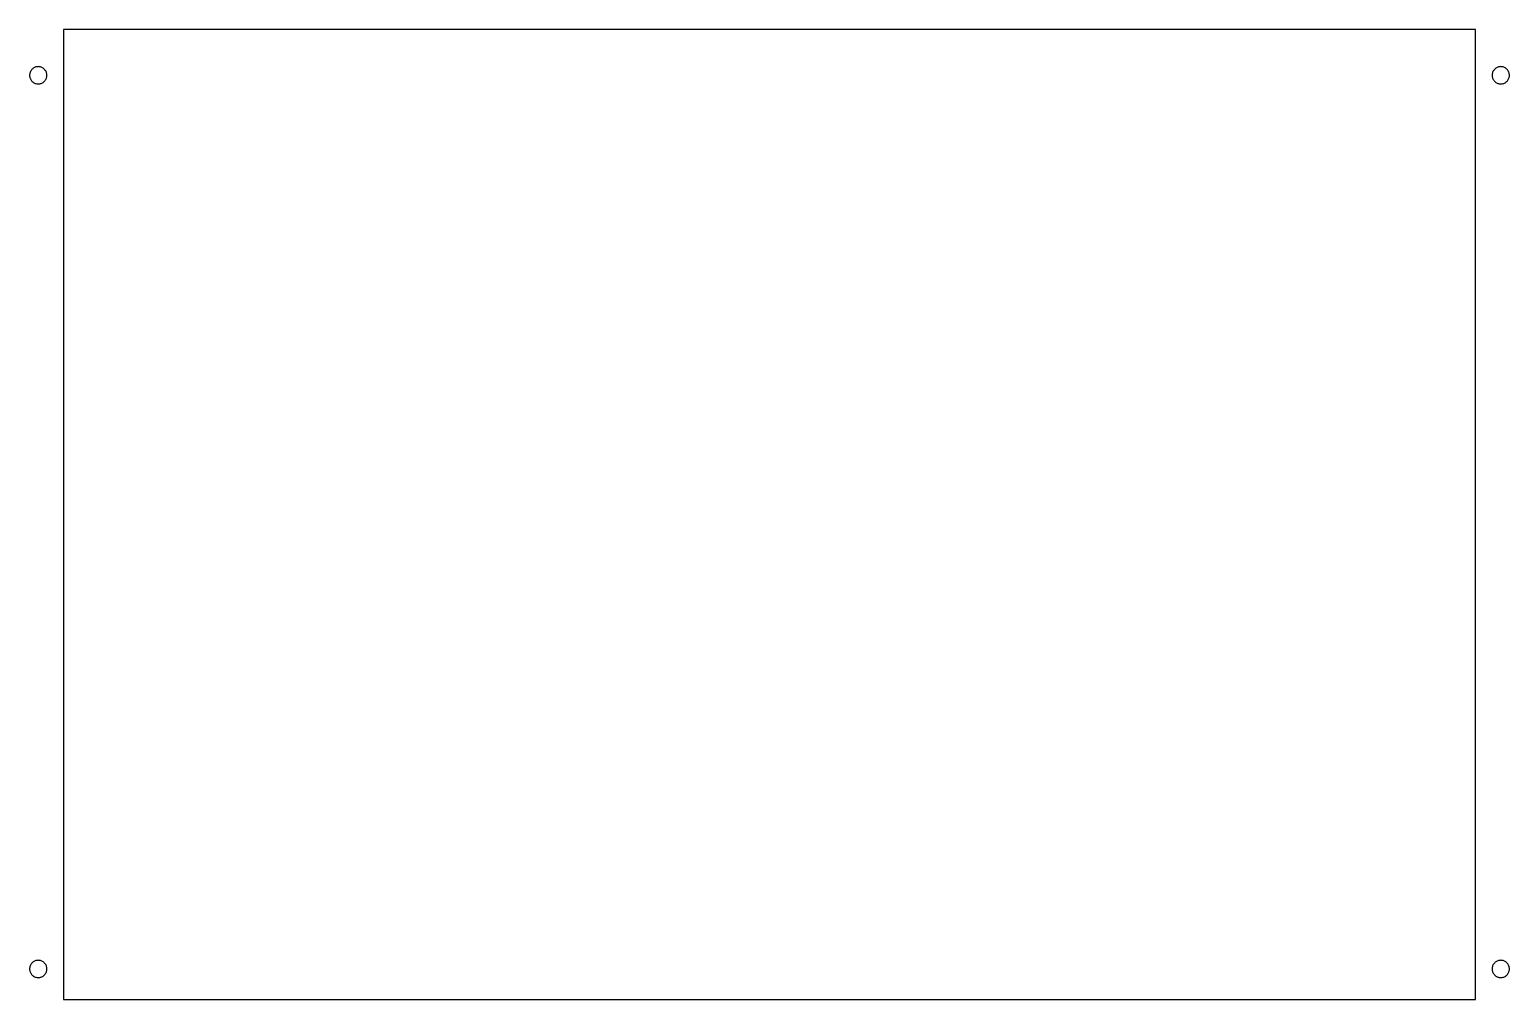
# Model space of a CAD drawing. Header units: metres. Extents: x -146 to 146, y -94 to 97.
import ezdxf

# ---------------------------------------------------------------- set-up
doc = ezdxf.new("R2010")
doc.units = ezdxf.units.M

msp = doc.modelspace()

# ---------------------------------------------------------------- linework, layer by layer
for p, q in [((139, 97), (-139, 97)), ((-139, 97), (-139, -94)), ((139, -94), (139, 97)), ((-145.694, 88.1482), (-145.7, 88)), ((-145.7, 88), (-145.694, 87.8518)), ((-145.674, 88.2952), (-145.694, 88.1482)), ((-145.694, 87.8518), (-145.674, 87.7048)), ((-145.642, 88.44), (-145.674, 88.2952)), ((-145.674, 87.7048), (-145.642, 87.56)), ((-145.597, 88.5814), (-145.642, 88.44)), ((-145.642, 87.56), (-145.597, 87.4186)), ((-145.541, 88.7184), (-145.597, 88.5814)), ((-145.472, 88.85), (-145.541, 88.7184)), ((-145.393, 88.9751), (-145.472, 88.85)), ((-145.302, 89.0927), (-145.393, 88.9751)), ((-145.202, 89.2021), (-145.302, 89.0927)), ((-145.093, 89.3023), (-145.202, 89.2021)), ((-144.975, 89.3925), (-145.093, 89.3023)), ((-144.85, 89.4722), (-144.975, 89.3925)), ((-144.718, 89.5407), (-144.85, 89.4722)), ((-144.581, 89.5975), (-144.718, 89.5407)), ((-144.44, 89.6421), (-144.581, 89.5975)), ((-144.295, 89.6742), (-144.44, 89.6421)), ((-144.148, 89.6935), (-144.295, 89.6742)), ((-144, 89.7), (-144.148, 89.6935)), ((-143.852, 89.6935), (-144, 89.7)), ((-143.705, 89.6742), (-143.852, 89.6935)), ((-143.56, 89.6421), (-143.705, 89.6742)), ((-143.419, 89.5975), (-143.56, 89.6421)), ((-143.282, 89.5407), (-143.419, 89.5975)), ((-143.15, 89.4722), (-143.282, 89.5407)), ((-143.025, 89.3925), (-143.15, 89.4722)), ((-142.907, 89.3023), (-143.025, 89.3925)), ((-142.798, 89.2021), (-142.907, 89.3023)), ((-142.698, 89.0927), (-142.798, 89.2021)), ((-142.607, 88.9751), (-142.698, 89.0927)), ((-142.528, 88.85), (-142.607, 88.9751)), ((-142.459, 88.7184), (-142.528, 88.85)), ((-142.403, 88.5814), (-142.459, 88.7184)), ((-142.358, 88.44), (-142.403, 88.5814)), ((-142.403, 87.4186), (-142.358, 87.56)), ((-142.326, 88.2952), (-142.358, 88.44)), ((-142.358, 87.56), (-142.326, 87.7048)), ((-142.306, 88.1482), (-142.326, 88.2952)), ((-142.326, 87.7048), (-142.306, 87.8518)), ((-142.3, 88), (-142.306, 88.1482)), ((-142.306, 87.8518), (-142.3, 88)), ((142.306, 88.1482), (142.3, 88)), ((142.3, 88), (142.306, 87.8518)), ((142.326, 88.2952), (142.306, 88.1482)), ((142.306, 87.8518), (142.326, 87.7048)), ((142.358, 88.44), (142.326, 88.2952)), ((142.326, 87.7048), (142.358, 87.56)), ((142.403, 88.5814), (142.358, 88.44)), ((142.358, 87.56), (142.403, 87.4186)), ((142.459, 88.7184), (142.403, 88.5814)), ((142.528, 88.85), (142.459, 88.7184)), ((142.607, 88.9751), (142.528, 88.85)), ((142.698, 89.0927), (142.607, 88.9751)), ((142.798, 89.2021), (142.698, 89.0927)), ((142.907, 89.3023), (142.798, 89.2021)), ((143.025, 89.3925), (142.907, 89.3023)), ((143.15, 89.4722), (143.025, 89.3925)), ((143.282, 89.5407), (143.15, 89.4722)), ((143.419, 89.5975), (143.282, 89.5407)), ((143.56, 89.6421), (143.419, 89.5975)), ((143.705, 89.6742), (143.56, 89.6421)), ((143.852, 89.6935), (143.705, 89.6742)), ((144, 89.7), (143.852, 89.6935)), ((144.148, 89.6935), (144, 89.7)), ((144.295, 89.6742), (144.148, 89.6935)), ((144.44, 89.6421), (144.295, 89.6742)), ((144.581, 89.5975), (144.44, 89.6421)), ((144.718, 89.5407), (144.581, 89.5975)), ((144.85, 89.4722), (144.718, 89.5407)), ((144.975, 89.3925), (144.85, 89.4722)), ((145.093, 89.3023), (144.975, 89.3925)), ((145.202, 89.2021), (145.093, 89.3023)), ((145.302, 89.0927), (145.202, 89.2021)), ((145.393, 88.9751), (145.302, 89.0927)), ((145.472, 88.85), (145.393, 88.9751)), ((145.541, 88.7184), (145.472, 88.85)), ((145.597, 88.5814), (145.541, 88.7184)), ((145.642, 88.44), (145.597, 88.5814)), ((145.597, 87.4186), (145.642, 87.56)), ((145.674, 88.2952), (145.642, 88.44)), ((145.642, 87.56), (145.674, 87.7048)), ((145.694, 88.1482), (145.674, 88.2952)), ((145.674, 87.7048), (145.694, 87.8518)), ((145.7, 88), (145.694, 88.1482)), ((145.694, 87.8518), (145.7, 88)), ((-145.597, 87.4186), (-145.541, 87.2815)), ((-145.541, 87.2815), (-145.472, 87.15)), ((-145.472, 87.15), (-145.393, 87.0249)), ((-145.393, 87.0249), (-145.302, 86.9073)), ((-145.302, 86.9073), (-145.202, 86.7979)), ((-145.202, 86.7979), (-145.093, 86.6977)), ((-145.093, 86.6977), (-144.975, 86.6074)), ((-144.975, 86.6074), (-144.85, 86.5278)), ((-144.85, 86.5278), (-144.718, 86.4593)), ((-144.718, 86.4593), (-144.581, 86.4025)), ((-144.581, 86.4025), (-144.44, 86.3579)), ((-144.44, 86.3579), (-144.295, 86.3258)), ((-144.295, 86.3258), (-144.148, 86.3065)), ((-144.148, 86.3065), (-144, 86.3)), ((-144, 86.3), (-143.852, 86.3065)), ((-143.852, 86.3065), (-143.705, 86.3258)), ((-143.705, 86.3258), (-143.56, 86.3579)), ((-143.56, 86.3579), (-143.419, 86.4025)), ((-143.419, 86.4025), (-143.282, 86.4593)), ((-143.282, 86.4593), (-143.15, 86.5278)), ((-143.15, 86.5278), (-143.025, 86.6074)), ((-143.025, 86.6074), (-142.907, 86.6977)), ((-142.907, 86.6977), (-142.798, 86.7979)), ((-142.798, 86.7979), (-142.698, 86.9073)), ((-142.698, 86.9073), (-142.607, 87.0249)), ((-142.607, 87.0249), (-142.528, 87.15)), ((-142.528, 87.15), (-142.459, 87.2815)), ((-142.459, 87.2815), (-142.403, 87.4186)), ((142.403, 87.4186), (142.459, 87.2815)), ((142.459, 87.2815), (142.528, 87.15)), ((142.528, 87.15), (142.607, 87.0249)), ((142.607, 87.0249), (142.698, 86.9073)), ((142.698, 86.9073), (142.798, 86.7979)), ((142.798, 86.7979), (142.907, 86.6977)), ((142.907, 86.6977), (143.025, 86.6074)), ((143.025, 86.6074), (143.15, 86.5278)), ((143.15, 86.5278), (143.282, 86.4593)), ((143.282, 86.4593), (143.419, 86.4025)), ((143.419, 86.4025), (143.56, 86.3579)), ((143.56, 86.3579), (143.705, 86.3258)), ((143.705, 86.3258), (143.852, 86.3065)), ((143.852, 86.3065), (144, 86.3)), ((144, 86.3), (144.148, 86.3065)), ((144.148, 86.3065), (144.295, 86.3258)), ((144.295, 86.3258), (144.44, 86.3579)), ((144.44, 86.3579), (144.581, 86.4025)), ((144.581, 86.4025), (144.718, 86.4593)), ((144.718, 86.4593), (144.85, 86.5278)), ((144.85, 86.5278), (144.975, 86.6074)), ((144.975, 86.6074), (145.093, 86.6977)), ((145.093, 86.6977), (145.202, 86.7979)), ((145.202, 86.7979), (145.302, 86.9073)), ((145.302, 86.9073), (145.393, 87.0249)), ((145.393, 87.0249), (145.472, 87.15)), ((145.472, 87.15), (145.541, 87.2815)), ((145.541, 87.2815), (145.597, 87.4186)), ((-145.597, -87.4186), (-145.642, -87.56)), ((-145.541, -87.2815), (-145.597, -87.4186)), ((-145.472, -87.15), (-145.541, -87.2815)), ((-145.393, -87.0249), (-145.472, -87.15)), ((-145.302, -86.9073), (-145.393, -87.0249)), ((-145.202, -86.7979), (-145.302, -86.9073)), ((-145.093, -86.6977), (-145.202, -86.7979)), ((-144.975, -86.6074), (-145.093, -86.6977)), ((-144.85, -86.5278), (-144.975, -86.6074)), ((-144.718, -86.4593), (-144.85, -86.5278)), ((-144.581, -86.4025), (-144.718, -86.4593)), ((-144.44, -86.3579), (-144.581, -86.4025)), ((-144.295, -86.3258), (-144.44, -86.3579)), ((-144.148, -86.3065), (-144.295, -86.3258)), ((-144, -86.3), (-144.148, -86.3065)), ((-143.852, -86.3065), (-144, -86.3)), ((-143.705, -86.3258), (-143.852, -86.3065)), ((-143.56, -86.3579), (-143.705, -86.3258)), ((-143.419, -86.4025), (-143.56, -86.3579)), ((-143.282, -86.4593), (-143.419, -86.4025)), ((-143.15, -86.5278), (-143.282, -86.4593)), ((-143.025, -86.6074), (-143.15, -86.5278)), ((-142.907, -86.6977), (-143.025, -86.6074)), ((-142.798, -86.7979), (-142.907, -86.6977)), ((-142.698, -86.9073), (-142.798, -86.7979)), ((-142.607, -87.0249), (-142.698, -86.9073)), ((-142.528, -87.15), (-142.607, -87.0249)), ((-142.459, -87.2815), (-142.528, -87.15)), ((-142.403, -87.4186), (-142.459, -87.2815)), ((-142.358, -87.56), (-142.403, -87.4186)), ((142.403, -87.4186), (142.358, -87.56)), ((142.459, -87.2815), (142.403, -87.4186)), ((142.528, -87.15), (142.459, -87.2815)), ((142.607, -87.0249), (142.528, -87.15)), ((142.698, -86.9073), (142.607, -87.0249)), ((142.798, -86.7979), (142.698, -86.9073)), ((142.907, -86.6977), (142.798, -86.7979)), ((143.025, -86.6074), (142.907, -86.6977)), ((143.15, -86.5278), (143.025, -86.6074)), ((143.282, -86.4593), (143.15, -86.5278)), ((143.419, -86.4025), (143.282, -86.4593)), ((143.56, -86.3579), (143.419, -86.4025)), ((143.705, -86.3258), (143.56, -86.3579)), ((143.852, -86.3065), (143.705, -86.3258)), ((144, -86.3), (143.852, -86.3065)), ((144.148, -86.3065), (144, -86.3)), ((144.295, -86.3258), (144.148, -86.3065)), ((144.44, -86.3579), (144.295, -86.3258)), ((144.581, -86.4025), (144.44, -86.3579)), ((144.718, -86.4593), (144.581, -86.4025)), ((144.85, -86.5278), (144.718, -86.4593)), ((144.975, -86.6074), (144.85, -86.5278)), ((145.093, -86.6977), (144.975, -86.6074)), ((145.202, -86.7979), (145.093, -86.6977)), ((145.302, -86.9073), (145.202, -86.7979)), ((145.393, -87.0249), (145.302, -86.9073)), ((145.472, -87.15), (145.393, -87.0249)), ((145.541, -87.2815), (145.472, -87.15)), ((145.597, -87.4186), (145.541, -87.2815)), ((145.642, -87.56), (145.597, -87.4186)), ((-145.694, -87.8518), (-145.7, -88)), ((-145.7, -88), (-145.694, -88.1482)), ((-145.674, -87.7048), (-145.694, -87.8518)), ((-145.694, -88.1482), (-145.674, -88.2952)), ((-145.642, -87.56), (-145.674, -87.7048)), ((-145.674, -88.2952), (-145.642, -88.44)), ((-145.642, -88.44), (-145.597, -88.5814)), ((-145.597, -88.5814), (-145.541, -88.7184)), ((-145.541, -88.7184), (-145.472, -88.85)), ((-145.472, -88.85), (-145.393, -88.9751)), ((-145.393, -88.9751), (-145.302, -89.0927)), ((-145.302, -89.0927), (-145.202, -89.2021)), ((-145.202, -89.2021), (-145.093, -89.3023)), ((-145.093, -89.3023), (-144.975, -89.3925)), ((-144.975, -89.3925), (-144.85, -89.4722)), ((-144.85, -89.4722), (-144.718, -89.5407)), ((-144.718, -89.5407), (-144.581, -89.5975)), ((-144.581, -89.5975), (-144.44, -89.6421)), ((-144.44, -89.6421), (-144.295, -89.6742)), ((-144.295, -89.6742), (-144.148, -89.6935)), ((-144.148, -89.6935), (-144, -89.7)), ((-144, -89.7), (-143.852, -89.6935)), ((-143.852, -89.6935), (-143.705, -89.6742)), ((-143.705, -89.6742), (-143.56, -89.6421)), ((-143.56, -89.6421), (-143.419, -89.5975)), ((-143.419, -89.5975), (-143.282, -89.5407)), ((-143.282, -89.5407), (-143.15, -89.4722)), ((-143.15, -89.4722), (-143.025, -89.3925)), ((-143.025, -89.3925), (-142.907, -89.3023)), ((-142.907, -89.3023), (-142.798, -89.2021)), ((-142.798, -89.2021), (-142.698, -89.0927)), ((-142.698, -89.0927), (-142.607, -88.9751)), ((-142.607, -88.9751), (-142.528, -88.85)), ((-142.528, -88.85), (-142.459, -88.7184)), ((-142.459, -88.7184), (-142.403, -88.5814)), ((-142.403, -88.5814), (-142.358, -88.44)), ((-142.326, -87.7048), (-142.358, -87.56)), ((-142.358, -88.44), (-142.326, -88.2952)), ((-142.306, -87.8518), (-142.326, -87.7048)), ((-142.326, -88.2952), (-142.306, -88.1482)), ((-142.3, -88), (-142.306, -87.8518)), ((-142.306, -88.1482), (-142.3, -88)), ((142.306, -87.8518), (142.3, -88)), ((142.3, -88), (142.306, -88.1482)), ((142.326, -87.7048), (142.306, -87.8518)), ((142.306, -88.1482), (142.326, -88.2952)), ((142.358, -87.56), (142.326, -87.7048)), ((142.326, -88.2952), (142.358, -88.44)), ((142.358, -88.44), (142.403, -88.5814)), ((142.403, -88.5814), (142.459, -88.7184)), ((142.459, -88.7184), (142.528, -88.85)), ((142.528, -88.85), (142.607, -88.9751)), ((142.607, -88.9751), (142.698, -89.0927)), ((142.698, -89.0927), (142.798, -89.2021)), ((142.798, -89.2021), (142.907, -89.3023)), ((142.907, -89.3023), (143.025, -89.3925)), ((143.025, -89.3925), (143.15, -89.4722)), ((143.15, -89.4722), (143.282, -89.5407)), ((143.282, -89.5407), (143.419, -89.5975)), ((143.419, -89.5975), (143.56, -89.6421)), ((143.56, -89.6421), (143.705, -89.6742)), ((143.705, -89.6742), (143.852, -89.6935)), ((143.852, -89.6935), (144, -89.7)), ((144, -89.7), (144.148, -89.6935)), ((144.148, -89.6935), (144.295, -89.6742)), ((144.295, -89.6742), (144.44, -89.6421)), ((144.44, -89.6421), (144.581, -89.5975)), ((144.581, -89.5975), (144.718, -89.5407)), ((144.718, -89.5407), (144.85, -89.4722)), ((144.85, -89.4722), (144.975, -89.3925)), ((144.975, -89.3925), (145.093, -89.3023)), ((145.093, -89.3023), (145.202, -89.2021)), ((145.202, -89.2021), (145.302, -89.0927)), ((145.302, -89.0927), (145.393, -88.9751)), ((145.393, -88.9751), (145.472, -88.85)), ((145.472, -88.85), (145.541, -88.7184)), ((145.541, -88.7184), (145.597, -88.5814)), ((145.597, -88.5814), (145.642, -88.44)), ((145.674, -87.7048), (145.642, -87.56)), ((145.642, -88.44), (145.674, -88.2952)), ((145.694, -87.8518), (145.674, -87.7048)), ((145.674, -88.2952), (145.694, -88.1482)), ((145.7, -88), (145.694, -87.8518)), ((145.694, -88.1482), (145.7, -88)), ((-139, -94), (139, -94))]:
    msp.add_line(p, q)

doc.saveas('drawing.dxf')
